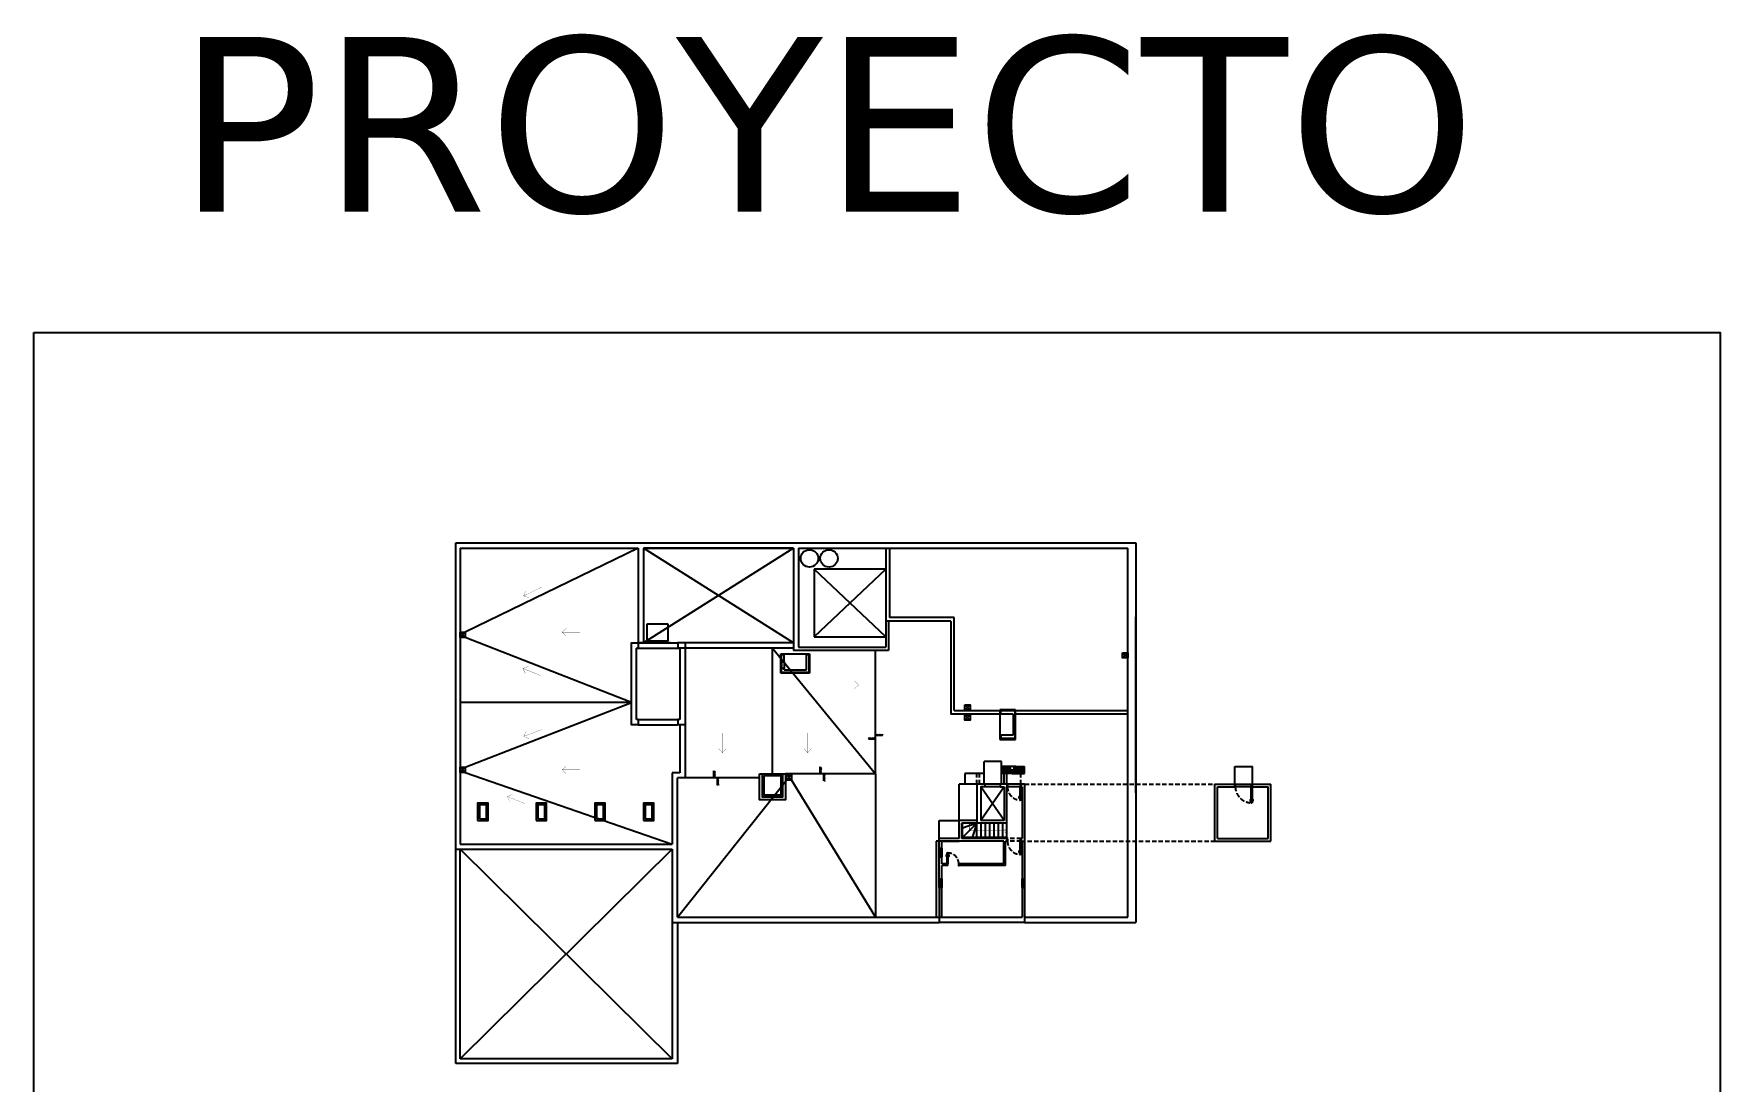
# Model space of a CAD drawing. Header units: millimetres. Extents: x 58411 to 366943, y -302717 to -95300.
# Drawn here: x 270412 to 366943, y -155235 to -95300 of the extents above; entities that cross this region are included whole.
import ezdxf

# ---------------------------------------------------------------- set-up
doc = ezdxf.new("R2010")
doc.units = ezdxf.units.MM
doc.header["$LTSCALE"] = 1000
doc.linetypes.add('HIDDEN', pattern=[0.375, 0.25, -0.125])
for name, color, linetype in [('A-ABER', 7, 'Continuous'), ('A-Des-Rel', 6, 'Continuous'), ('A-Desagues y Pendientes', 240, 'Continuous'), ('A-MURHATCH NUEVOS', 24, 'Continuous'), ('A-Muros', 3, 'Continuous'), ('A-Murvis', 1, 'Continuous'), ('A-Proy', 7, 'HIDDEN'), ('A-Vidrio', 1, 'Continuous'), ('A-vista', 1, 'Continuous')]:
    doc.layers.add(name, color=color, linetype=linetype)
doc.layers.add('P-Ventana', color=6, linetype='Continuous', plot=False)
doc.styles.add('A-50', font='verdana.ttf', dxfattribs={"height": 100})

# ---------------------------------------------------------------- blocks, each defined once
blk = doc.blocks.new('pp')
at = {"layer": 'A-ABER'}
for points in [[(1249840, 84448), (1249840, 84428), (1249880, 84428), (1249880, 84408), (1249940, 84408), (1249940, 84448)], [(1248920, 83508), (1248920, 83468), (1249840, 83468), (1249840, 83508)], [(1249880, 83488), (1249880, 83468), (1249840, 83468), (1249840, 83448), (1249940, 83448), (1249940, 83488)]]:
    blk.add_hatch(color=53, dxfattribs=at).paths.add_polyline_path(points)
at = {"layer": 'A-ABER', "color": 1}
for p, q in [((1248920, 83508), (1249840, 83508)), ((1248920, 83508), (1248920, 83468)), ((1249840, 83468), (1248920, 83468)), ((1249840, 83508), (1249840, 83468))]:
    blk.add_line(p, q, dxfattribs=at)
for points in [[(1249840, 84448), (1249840, 84428), (1249880, 84428), (1249880, 84408), (1249940, 84408), (1249940, 84448)], [(1249840, 83448), (1249840, 83468), (1249880, 83468), (1249880, 83488), (1249940, 83488), (1249940, 83448)]]:
    blk.add_lwpolyline(points, dxfattribs=at)
at = {"layer": 'A-ABER', "color": 24}
for points in [[(1248996, 83508), (1248996, 83518), (1249046, 83518), (1249046, 83508)], [(1248996, 83458), (1248996, 83468), (1249046, 83468), (1249046, 83458)]]:
    blk.add_lwpolyline(points, close=True, dxfattribs=at)
for points in [[(1249016, 83518), (1249016, 83558), (1249116, 83558), (1249116, 83548), (1249026, 83548), (1249026, 83518)], [(1249016, 83458), (1249016, 83418), (1249116, 83418), (1249116, 83428), (1249026, 83428), (1249026, 83458)]]:
    blk.add_lwpolyline(points, dxfattribs=at)
at = {"layer": 'A-ABER', "color": 24, "linetype": 'HIDDEN'}
blk.add_arc((1249871, 83478), 951, 91.83204, 178.16796, dxfattribs=at)
blk = doc.blocks.new('700')
at = {"layer": 'A-ABER'}
for points in [[(67385, -43682), (67385, -43062), (67425, -43062), (67425, -43682)], [(67405, -43722), (67385, -43722), (67385, -43682), (67365, -43682), (67365, -43782), (67405, -43782)], [(68065, -43682), (68045, -43682), (68045, -43722), (68025, -43722), (68025, -43782), (68065, -43782)]]:
    blk.add_hatch(color=53, dxfattribs=at).paths.add_polyline_path(points)
at = {"color": 24, "linetype": 'HIDDEN'}
blk.add_arc((67425, -43682), 620, 0, 90, dxfattribs=at)
at = {"layer": 'A-ABER', "color": 24}
for points in [[(67375, -43162), (67335, -43162), (67335, -43262), (67345, -43262), (67345, -43172), (67375, -43172)], [(67435, -43162), (67475, -43162), (67475, -43262), (67465, -43262), (67465, -43172), (67435, -43172)]]:
    blk.add_lwpolyline(points, dxfattribs=at)
for points in [[(67375, -43142), (67385, -43142), (67385, -43192), (67375, -43192)], [(67425, -43142), (67435, -43142), (67435, -43192), (67425, -43192)]]:
    blk.add_lwpolyline(points, close=True, dxfattribs=at)
at = {"layer": 'A-ABER', "color": 1}
for points in [[(67385, -43682), (67385, -43062), (67425, -43062), (67425, -43682), (67385, -43682)], [(67365, -43682), (67385, -43682), (67385, -43722), (67405, -43722), (67405, -43782), (67365, -43782)], [(68065, -43682), (68045, -43682), (68045, -43722), (68025, -43722), (68025, -43782), (68065, -43782)]]:
    blk.add_lwpolyline(points, dxfattribs=at)
blk = doc.blocks.new('puerta5')
at = {"layer": 'A-ABER'}
for points in [[(40, -40), (20, -40), (20, 0), (0, 0), (0, -100), (40, -100)], [(60, 760), (20, 760), (20, 0), (60, 0)], [(800, 0), (780, 0), (780, -40), (760, -40), (760, -100), (800, -100)]]:
    blk.add_hatch(color=53, dxfattribs=at).paths.add_polyline_path(points)
at = {"layer": 'A-ABER', "color": 24}
for points in [[(10, 660), (-30, 660), (-30, 560), (-20, 560), (-20, 650), (10, 650)], [(70, 660), (110, 660), (110, 560), (100, 560), (100, 650), (70, 650)]]:
    blk.add_lwpolyline(points, dxfattribs=at)
at = {"layer": 'A-ABER', "color": 1}
for points in [[(0, 0), (20, 0), (20, -40), (40, -40), (40, -100), (0, -100)], [(20, 0), (20, 760), (60, 760), (60, 0), (20, 0)], [(800, 0), (780, 0), (780, -40), (760, -40), (760, -100), (800, -100)]]:
    blk.add_lwpolyline(points, dxfattribs=at)
at = {"layer": 'A-ABER', "color": 24}
for points in [[(10, 680), (20, 680), (20, 630), (10, 630)], [(60, 680), (70, 680), (70, 630), (60, 630)]]:
    blk.add_lwpolyline(points, close=True, dxfattribs=at)
at = {"layer": 'A-ABER', "color": 24, "linetype": 'HIDDEN'}
blk.add_arc((40, 20), 740, 358.45184, 88.45184, dxfattribs=at)

msp = doc.modelspace()

# ---------------------------------------------------------------- hatches: boundary and pattern name
at = {"layer": 'P-Ventana'}
h = msp.add_hatch(dxfattribs=at)
h.set_pattern_fill('ANSI31', color=256, scale=14, angle=450, style=0)
h.set_pattern_definition([(135, (432562.13, -546355.805), (-31.4308964, -31.4308964), [])])
h.paths.add_polyline_path([(318190.625, -135585.79), (318190.625, -135671.667), (318581.074, -135671.667), (318581.074, -135585.79)])
h.paths.add_polyline_path([(318996.057, -135458.197), (318996.057, -135383.631), (318581.074, -135383.631), (318581.074, -135458.197)])
h = msp.add_hatch(dxfattribs=at)
h.set_pattern_fill('ANSI31', color=256, scale=14, angle=360, style=0)
h.set_pattern_definition([(45, (-101345.17, -251850.896), (-31.4308964, 31.4308964), [])])
h.paths.add_polyline_path([(309424.845, -137479.39), (309338.968, -137479.39), (309338.968, -137869.838), (309424.845, -137869.838)])
h.paths.add_polyline_path([(309552.438, -138284.821), (309627.004, -138284.821), (309627.004, -137869.838), (309552.438, -137869.838)])
h = msp.add_hatch(dxfattribs=at)
h.set_pattern_fill('ANSI31', color=256, scale=14, angle=360, style=0)
h.set_pattern_definition([(45, (-95267.43, -251618.117), (-31.4308964, 31.4308964), [])])
h.paths.add_polyline_path([(315502.584, -137246.611), (315416.707, -137246.611), (315416.707, -137637.06), (315502.584, -137637.06)])
h.paths.add_polyline_path([(315630.177, -138052.043), (315704.743, -138052.043), (315704.743, -137637.06), (315630.177, -137637.06)])

# ---------------------------------------------------------------- linework, layer by layer
at = {"linetype": 'HIDDEN', "ltscale": 1000}
for p, q in [((313889.927, -130156.193), (305309.927, -124726.193)), ((313889.927, -124726.193), (305309.927, -130156.193)), ((319189.927, -125936.193), (315079.927, -129806.193)), ((319189.927, -129806.193), (315079.927, -125936.193)), ((325812.663, -136935.23), (324812.663, -136935.23)), ((324812.663, -138235.23), (324812.663, -136935.23)), ((325812.663, -138235.23), (325812.663, -136935.23)), ((323712.663, -137635.23), (323712.663, -138235.23)), ((324812.663, -137635.23), (323712.663, -137635.23)), ((326621.894, -137235.23), (325812.663, -137235.23)), ((326912.663, -137635.23), (325812.663, -137635.23)), ((325913.817, -137635.23), (325913.817, -137235.23)), ((325957.663, -138235.23), (325957.663, -137635.23)), ((326014.971, -137635.23), (326014.971, -137235.23)), ((326107.663, -138235.23), (326107.663, -137635.23)), ((326116.125, -137635.23), (326116.125, -137235.23)), ((326217.278, -137635.23), (326217.278, -137235.23)), ((326318.432, -137635.23), (326318.432, -137235.23)), ((324877.663, -138235.23), (323377.663, -138235.23)), ((323377.663, -140325.23), (323377.663, -138235.23)), ((325747.663, -138235.23), (324877.663, -138235.23)), ((326927.663, -138235.23), (326107.663, -138235.23)), ((326927.663, -138385.23), (326107.663, -138385.23)), ((306959.927, -141965.23), (294815.399, -153946.193)), ((294815.399, -141965.23), (306959.927, -153946.193))]:
    msp.add_line(p, q, dxfattribs=at)
for points in [[(305514.831, -129070.896), (306704.831, -129070.896), (306704.831, -130050.896), (305514.831, -130050.896)], [(313174.831, -130780.896), (314804.831, -130780.896), (314804.831, -131890.896), (313174.831, -131890.896)], [(325712.567, -135675.23), (326612.567, -135675.23), (326612.567, -133975.23), (325712.567, -133975.23)]]:
    msp.add_lwpolyline(points, close=True, dxfattribs=at)
for points in [[(313214.831, -131220.896), (313214.831, -131610.896)], [(313364.831, -131220.896), (313364.831, -131610.896)], [(325947.663, -140325.23), (324617.663, -138385.23)], [(325947.663, -138385.23), (324617.663, -140325.23)], [(325727.663, -138385.23), (324877.663, -138385.23)], [(322237.663, -141345.23), (322237.663, -140325.23), (323377.663, -140325.23)], [(322387.663, -141495.23), (322062.567, -141495.23), (322062.567, -145851.193), (322387.663, -145851.193)]]:
    msp.add_lwpolyline(points, dxfattribs=at)
at = {"layer": 'A-Des-Rel', "ltscale": 500}
msp.add_lwpolyline([(270412.428, -112398.674), (366942.703, -112398.674), (366942.703, -252296.398), (270412.428, -252296.398)], close=True, dxfattribs=at)
at = {"layer": 'A-Desagues y Pendientes', "linetype": 'HIDDEN', "ltscale": 500}
for points in [[(305009.927, -124726.193), (295115.399, -129546.193)], [(304619.927, -133565.23), (295115.399, -129846.193)], [(312698.843, -130456.193), (318583.706, -137637.06)], [(295115.399, -137272.131), (295115.399, -137272.131), (304619.927, -133565.23)], [(295115.399, -137572.131), (306959.927, -141665.23)], [(307259.927, -145851.193), (313491.97, -138004.001)], [(313791.97, -138004.001), (318583.706, -145851.193)], [(318583.706, -137637.06), (318583.706, -145851.193)]]:
    msp.add_lwpolyline(points, dxfattribs=at)
at = {"layer": 'A-Desagues y Pendientes', "const_width": 12}
for points in [[(298570.696, -127178.61), (298449.378, -127473.395), (298760.323, -127564.239), (298449.378, -127473.395), (299459.78, -126976.545)], [(300889.719, -129331.165), (300650.772, -129542.164), (300889.719, -129760.896), (300650.772, -129542.164), (301677.858, -129542.164)], [(298552.662, -131898.995), (298409.378, -131614.239), (298712.554, -131500.118), (298409.378, -131614.239), (299454.49, -132033.18)], [(317637.807, -132560.896), (316511.854, -132560.896)], [(317637.807, -132560.896), (317398.86, -132771.894), (317637.807, -132560.896), (317398.86, -132342.164)], [(298600.751, -135222.757), (298449.407, -135503.312), (298749.206, -135626.031), (298449.407, -135503.312), (299506.039, -135114.34)], [(309830.308, -136442.333), (309830.308, -135316.379)], [(314704.831, -136442.333), (314704.831, -135316.379)], [(309830.308, -136442.333), (309619.31, -136203.385), (309830.308, -136442.333), (310049.04, -136203.385)], [(314704.831, -136442.333), (314493.832, -136203.385), (314704.831, -136442.333), (314923.563, -136203.385)], [(300650.772, -137422.131), (300889.719, -137211.133), (300650.772, -137422.131), (300889.719, -137640.863)], [(300650.772, -137422.131), (301677.858, -137422.131)], [(297652.163, -139226.181), (297508.879, -138941.425), (297812.055, -138827.304), (297508.879, -138941.425), (298553.991, -139360.367)]]:
    msp.add_lwpolyline(points, dxfattribs=at)
at = {"layer": 'A-Desagues y Pendientes', "color": 240}
for points in [[(294815.399, -129546.193), (295115.399, -129546.193), (295115.399, -129846.193), (294815.399, -129846.193), (294815.399, -129546.193)], [(332737.663, -130716.185), (333037.663, -130716.185), (333037.663, -131016.185), (332737.663, -131016.185), (332737.663, -130716.185)], [(323712.567, -133700.896), (324012.567, -133700.896), (324012.567, -134000.896), (323712.567, -134000.896), (323712.567, -133700.896)], [(323712.567, -134270.896), (324012.567, -134270.896), (324012.567, -134570.896), (323712.567, -134570.896), (323712.567, -134270.896)], [(294815.399, -137272.131), (295115.399, -137272.131), (295115.399, -137572.131), (294815.399, -137572.131), (294815.399, -137272.131)], [(313491.97, -137704.001), (313791.97, -137704.001), (313791.97, -138004.001), (313491.97, -138004.001), (313491.97, -137704.001)]]:
    msp.add_lwpolyline(points, dxfattribs=at)
at = {"layer": 'A-Desagues y Pendientes'}
for points in [[(294815.399, -129846.193), (295115.399, -129546.193)], [(295115.399, -129846.193), (294815.399, -129546.193)], [(312698.843, -137637.06), (312698.843, -130456.193)], [(332737.663, -131016.185), (333037.663, -130716.185)], [(333037.663, -131016.185), (332737.663, -130716.185)], [(304619.927, -133565.23), (294815.399, -133565.23)], [(323712.567, -134000.896), (324012.567, -133700.896)], [(324012.567, -134000.896), (323712.567, -133700.896)], [(323712.567, -134570.896), (324012.567, -134270.896)], [(324012.567, -134570.896), (323712.567, -134270.896)], [(294815.399, -137572.131), (295115.399, -137272.131)], [(295115.399, -137572.131), (294815.399, -137272.131)], [(313491.97, -138004.001), (313791.97, -137704.001)], [(313791.97, -138004.001), (313491.97, -137704.001)]]:
    msp.add_lwpolyline(points, dxfattribs=at)
at = {"layer": 'A-MURHATCH NUEVOS', "color": 24, "linetype": 'Continuous', "ltscale": 250}
for p, q in [((315079.927, -125936.193), (315079.927, -129806.193)), ((319189.927, -125936.193), (315079.927, -125936.193)), ((315079.927, -129806.193), (319189.927, -129806.193))]:
    msp.add_line(p, q, dxfattribs=at)
at = {"layer": 'A-Muros'}
for p, q in [((305309.927, -124726.193), (313889.927, -124726.193)), ((333487.663, -138735.23), (333487.663, -128668.834)), ((306835.613, -130156.193), (305013.298, -130156.193)), ((307695.237, -130156.193), (307270.924, -130156.193)), ((304919.927, -134545.23), (304919.927, -130456.193)), ((304919.927, -130456.193), (305013.298, -130456.193)), ((305013.298, -130456.193), (304919.927, -130456.193)), ((307270.924, -130456.193), (307395.237, -130456.193)), ((307395.237, -130456.193), (307270.924, -130456.193)), ((307395.237, -130456.193), (307395.237, -134545.23)), ((305013.298, -134545.23), (304919.927, -134545.23)), ((305013.298, -134845.23), (304919.927, -134845.23)), ((307395.237, -134545.23), (307270.924, -134545.23)), ((307395.237, -134845.23), (307270.924, -134845.23)), ((324397.663, -138235.23), (324397.663, -140475.23)), ((324877.663, -138385.23), (324877.663, -138235.23)), ((326127.663, -138235.23), (325727.663, -138235.23)), ((325727.663, -138235.23), (325727.663, -138385.23)), ((325947.663, -138385.23), (325947.663, -140325.23)), ((326107.663, -140475.23), (326107.663, -138385.23)), ((326127.663, -138385.23), (326127.663, -138235.23)), ((327127.663, -138235.23), (326927.663, -138235.23)), ((326927.663, -138235.23), (326927.663, -138385.23)), ((326927.663, -138385.23), (326977.663, -138385.23)), ((326977.663, -138385.23), (326977.663, -141145.23)), ((327127.663, -138235.23), (327127.663, -141145.23)), ((338011.502, -138235.23), (339161.502, -138235.23)), ((338011.502, -141495.23), (338011.502, -138235.23)), ((338161.502, -138385.23), (339161.502, -138385.23)), ((338161.502, -141345.23), (338161.502, -138385.23)), ((339161.502, -138385.23), (339161.502, -138235.23)), ((340161.502, -138235.23), (341211.502, -138235.23)), ((340161.502, -138385.23), (340161.502, -138235.23)), ((340161.502, -138385.23), (341061.502, -138385.23)), ((341061.502, -141345.23), (341061.502, -138385.23)), ((341211.502, -141495.23), (341211.502, -138235.23)), ((324397.663, -140325.23), (323377.663, -140325.23)), ((323377.663, -141345.23), (323377.663, -140325.23)), ((326107.663, -140475.23), (323527.663, -140475.23)), ((323527.663, -141345.23), (323527.663, -140475.23)), ((325947.663, -140325.23), (324617.663, -140325.23)), ((301247.663, -141665.23), (304499.927, -141665.23)), ((323377.663, -141345.23), (322237.663, -141345.23)), ((322237.663, -141895.23), (322237.663, -141345.23)), ((322237.663, -141895.23), (322387.663, -141895.23)), ((325932.807, -141495.23), (322387.663, -141495.23)), ((322387.663, -141495.23), (323377.663, -141495.23)), ((322387.663, -141895.23), (322387.663, -141495.23)), ((326127.663, -141345.23), (323527.663, -141345.23)), ((325932.807, -142795.23), (325932.807, -141495.23)), ((326127.663, -141495.23), (326032.807, -141495.23)), ((326032.807, -142895.23), (326032.807, -141495.23)), ((326127.663, -141495.23), (326127.663, -141345.23)), ((326977.663, -141345.23), (326927.663, -141345.23)), ((326927.663, -141345.23), (326927.663, -141495.23)), ((326927.663, -141495.23), (326977.663, -141495.23)), ((326977.663, -141145.23), (326977.663, -141345.23)), ((326977.663, -141495.23), (326977.663, -143645.23)), ((327127.663, -141145.23), (327127.663, -143645.23)), ((338011.502, -141495.23), (341211.502, -141495.23)), ((338161.502, -141345.23), (341061.502, -141345.23)), ((322237.663, -142395.23), (322387.663, -142395.23)), ((322237.663, -143645.23), (322237.663, -142395.23)), ((322387.663, -142795.23), (322387.663, -142395.23)), ((322677.663, -142795.23), (322387.663, -142795.23)), ((322677.663, -142795.23), (322387.663, -142795.23)), ((322677.663, -142895.23), (322677.663, -142795.23)), ((325932.807, -142795.23), (323377.663, -142795.23)), ((323377.663, -142895.23), (323377.663, -142795.23)), ((322237.663, -143645.23), (322387.663, -143645.23)), ((322677.663, -142895.23), (322387.663, -142895.23)), ((322677.663, -142895.23), (322387.663, -142895.23)), ((322387.663, -143645.23), (322387.663, -142895.23)), ((326032.807, -142895.23), (323377.663, -142895.23)), ((326977.663, -143645.23), (327127.663, -143645.23)), ((322237.663, -144145.23), (322387.663, -144145.23)), ((322387.663, -145851.193), (322387.663, -144145.23)), ((326977.663, -144145.23), (326977.663, -145851.193)), ((326977.663, -144145.23), (327127.663, -144145.23)), ((326977.663, -144445.23), (326977.663, -145545.23)), ((327127.663, -144145.23), (327127.663, -146151.193)), ((327127.663, -144445.23), (327127.663, -145845.23)), ((327127.663, -146151.193), (322237.663, -146151.193)), ((322387.663, -145851.193), (326977.663, -145851.193))]:
    msp.add_line(p, q, dxfattribs=at)
for points in [[(304919.927, -134845.23), (304619.927, -134845.23), (304619.927, -130156.193), (305009.927, -130156.193)], [(305013.298, -130156.193), (305013.298, -130456.193)], [(307270.924, -130156.193), (307270.924, -130456.193)], [(307695.237, -130156.193), (307695.237, -130156.193), (307695.237, -134845.23), (307395.237, -134845.23)], [(333037.663, -136915.23), (333037.663, -132185.23)], [(305013.298, -134545.23), (305013.298, -134845.23)], [(307270.924, -134545.23), (307270.924, -134845.23)], [(324877.663, -138235.23), (324617.663, -138235.23)], [(324877.663, -138385.23), (324617.663, -138385.23), (324617.663, -140325.23)], [(325727.663, -138385.23), (325947.663, -138385.23)], [(326107.663, -138235.23), (326127.663, -138235.23), (326127.663, -138385.23), (326107.663, -138385.23)], [(322237.663, -141895.23), (322387.663, -141895.23)], [(326107.663, -141345.23), (326127.663, -141345.23), (326127.663, -141495.23), (326107.663, -141495.23)], [(322237.663, -142395.23), (322387.663, -142395.23)], [(322237.663, -143645.23), (322387.663, -143645.23)], [(326977.663, -143645.23), (327127.663, -143645.23)], [(322237.663, -144145.23), (322387.663, -144145.23)], [(322237.663, -144145.23), (322237.663, -146151.193)], [(326977.663, -144145.23), (327127.663, -144145.23)]]:
    msp.add_lwpolyline(points, dxfattribs=at)
at = {"layer": 'A-Murvis'}
for p, q in [((294566.531, -124426.193), (333487.663, -124426.193)), ((294566.531, -154226.193), (294566.531, -124426.193)), ((333487.663, -124426.193), (333487.663, -146151.193)), ((294815.399, -124726.193), (305009.927, -124726.193)), ((294815.399, -124726.193), (294815.399, -141665.23)), ((305009.927, -124726.193), (305009.927, -130156.193)), ((313889.927, -124726.193), (305309.927, -124726.193)), ((305309.927, -124726.193), (305309.927, -130156.193)), ((313889.927, -124726.193), (313889.927, -130586.193)), ((314189.927, -124726.193), (319189.927, -124726.193)), ((314189.927, -124726.193), (314189.927, -130406.193)), ((319189.927, -124726.193), (333037.663, -124726.193)), ((319189.927, -124726.193), (319189.927, -130406.193)), ((319389.927, -124726.193), (319389.927, -128706.193)), ((333037.663, -145851.193), (333037.663, -124726.193)), ((319339.927, -128906.193), (319339.927, -130586.193)), ((322907.663, -128906.193), (322907.663, -134225.23)), ((323097.663, -134025.23), (323097.663, -128706.193)), ((313889.927, -130156.193), (307259.927, -130156.193)), ((313889.927, -130456.193), (307259.927, -130456.193)), ((313889.927, -130456.193), (313889.927, -130586.193)), ((319339.927, -130586.193), (313889.927, -130586.193)), ((314189.927, -130406.193), (319189.927, -130406.193)), ((323097.663, -134025.23), (333017.663, -134025.23)), ((326562.567, -134025.23), (325762.567, -134025.23)), ((325762.567, -134225.23), (325762.567, -134025.23)), ((326562.567, -134025.23), (326562.567, -135625.23)), ((325762.567, -134225.23), (322907.663, -134225.23)), ((326462.567, -134225.23), (325762.567, -134225.23)), ((326462.567, -134225.23), (326462.567, -135425.23)), ((333037.663, -134225.23), (326562.567, -134225.23)), ((326462.567, -135425.23), (325762.567, -135425.23)), ((325762.567, -135425.23), (325762.567, -135625.23)), ((326562.567, -135625.23), (325762.567, -135625.23)), ((306959.927, -137592.131), (306959.927, -141665.23)), ((307259.927, -145851.193), (307259.927, -137869.838)), ((339161.502, -138235.23), (339161.502, -137235.23)), ((339161.502, -137235.23), (340161.502, -137235.23)), ((340161.502, -138235.23), (340161.502, -137235.23)), ((339161.502, -138235.23), (340161.502, -138235.23)), ((340161.502, -138385.23), (339161.502, -138385.23)), ((323577.663, -141295.23), (323577.663, -140475.23)), ((326107.663, -141345.23), (326107.663, -140475.23)), ((294815.399, -141665.23), (306959.927, -141665.23)), ((322237.663, -142395.23), (322237.663, -141895.23)), ((322312.663, -142395.23), (322312.663, -141895.23)), ((322312.663, -142395.23), (322312.663, -141895.23)), ((322387.663, -142395.23), (322387.663, -141895.23)), ((322387.663, -142395.23), (322387.663, -141895.23)), ((326107.663, -141295.23), (323577.663, -141295.23)), ((294566.531, -141965.23), (306959.927, -141965.23)), ((306959.927, -141965.23), (306959.927, -145845.23)), ((322237.663, -144145.23), (322237.663, -143645.23)), ((322312.663, -144145.23), (322312.663, -143645.23)), ((322312.663, -144145.23), (322312.663, -143645.23)), ((322387.663, -144145.23), (322387.663, -143645.23)), ((322387.663, -144145.23), (322387.663, -143645.23)), ((326977.663, -144145.23), (326977.663, -143645.23)), ((327052.663, -144145.23), (327052.663, -143645.23)), ((327052.663, -144145.23), (327052.663, -143645.23)), ((327127.663, -144145.23), (327127.663, -143645.23)), ((327127.663, -144145.23), (327127.663, -143645.23)), ((306959.927, -146151.193), (322237.663, -146151.193)), ((307259.927, -145851.193), (322237.663, -145851.193)), ((327127.663, -145851.193), (333037.663, -145851.193)), ((327127.663, -146151.193), (333487.663, -146151.193))]:
    msp.add_line(p, q, dxfattribs=at)
for points in [[(322907.663, -128906.193), (319189.927, -128906.193)], [(323097.663, -128706.193), (319389.927, -128706.193)], [(305013.298, -130156.193), (307270.924, -130156.193)], [(305013.298, -130456.193), (307270.924, -130456.193)], [(314634.831, -130810.896), (314784.831, -130810.896), (314784.831, -131850.896), (313214.831, -131850.896), (313214.831, -131610.896)], [(313214.831, -131220.896), (313214.831, -130810.896), (313364.831, -130810.896)], [(313214.831, -131220.896), (313364.831, -131220.896)], [(313364.831, -131220.896), (313364.831, -130810.896)], [(314634.831, -131700.896), (314634.831, -130810.896)], [(318583.706, -137637.06), (318583.706, -130586.193)], [(313364.831, -131610.896), (313214.831, -131610.896)], [(313364.831, -131700.896), (313364.831, -131610.896)], [(313364.831, -131700.896), (314634.831, -131700.896)], [(305013.298, -134545.23), (307270.924, -134545.23)], [(305013.298, -134845.23), (307259.927, -134845.23)], [(307395.237, -134845.23), (307395.237, -137592.131)], [(307695.237, -134845.23), (307695.237, -137869.838)], [(318996.057, -135458.197), (318581.074, -135458.197), (318581.074, -135671.667), (318190.625, -135671.667)], [(307395.237, -137592.131), (306959.927, -137592.131)], [(307695.237, -137869.838), (307259.927, -137869.838)], [(311948.843, -137869.838), (307695.237, -137869.838)], [(309552.438, -138284.821), (309552.438, -137869.838), (309338.968, -137869.838), (309338.968, -137479.39)], [(318583.706, -137637.06), (313448.843, -137637.06)], [(315630.177, -138052.043), (315630.177, -137637.06), (315416.707, -137637.06), (315416.707, -137246.611)], [(324397.663, -140475.23), (323577.663, -140757.515)], [(324397.663, -140475.23), (323577.663, -141295.23)], [(324397.663, -140475.23), (324115.378, -141295.23)], [(324397.663, -141295.23), (324397.663, -140475.23)], [(324637.663, -141295.23), (324637.663, -140475.23)], [(324887.663, -141295.23), (324887.663, -140475.23)], [(325137.663, -141295.23), (325137.663, -140475.23)], [(325387.663, -141295.23), (325387.663, -140475.23)], [(325637.663, -141295.23), (325637.663, -140475.23)], [(325887.663, -141295.23), (325887.663, -140475.23)]]:
    msp.add_lwpolyline(points, dxfattribs=at)
for points in [[(311948.843, -137637.06), (313448.843, -137637.06), (313448.843, -139137.06), (311948.843, -139137.06)], [(312121.621, -137637.06), (313270.726, -137637.06), (313270.726, -138972.075), (312121.621, -138972.075)], [(312221.621, -137737.06), (313170.726, -137737.06), (313170.726, -138872.075), (312221.621, -138872.075)], [(295820.399, -140315.23), (296420.399, -140315.23), (296420.399, -139315.23), (295820.399, -139315.23)], [(295920.399, -140215.23), (296320.399, -140215.23), (296320.399, -139415.23), (295920.399, -139415.23)], [(299165.399, -140315.23), (299765.399, -140315.23), (299765.399, -139315.23), (299165.399, -139315.23)], [(299265.399, -140215.23), (299665.399, -140215.23), (299665.399, -139415.23), (299265.399, -139415.23)], [(302524.361, -140315.23), (303124.361, -140315.23), (303124.361, -139315.23), (302524.361, -139315.23)], [(302624.361, -140215.23), (303024.361, -140215.23), (303024.361, -139415.23), (302624.361, -139415.23)], [(305304.927, -140320.23), (305904.927, -140320.23), (305904.927, -139320.23), (305304.927, -139320.23)], [(305404.927, -140220.23), (305804.927, -140220.23), (305804.927, -139420.23), (305404.927, -139420.23)]]:
    msp.add_lwpolyline(points, close=True, dxfattribs=at)
at = {"layer": 'A-Murvis', "color": 24, "linetype": 'HIDDEN'}
for points in [[(327127.663, -138235.23), (341211.502, -138235.23)], [(326917.663, -141495.23), (341209.319, -141495.23)]]:
    msp.add_lwpolyline(points, dxfattribs=at)
at = {"layer": 'A-Murvis', "color": 2, "linetype": 'Continuous', "ltscale": 500, "const_width": 20}
for points in [[(323962.663, -140910.23), (323962.663, -140475.23)], [(323962.663, -140910.23), (326107.193, -140910.23)]]:
    msp.add_lwpolyline(points, dxfattribs=at)
at = {"layer": 'A-Murvis', "color": 2, "const_width": 20}
msp.add_lwpolyline([(325979.558, -141016.678), (326107.193, -140910.23), (325979.558, -140803.782)], dxfattribs=at)
at = {"layer": 'A-Murvis', "color": 2}
for points in [[(322312.663, -141932.73), (322312.663, -141895.23), (322387.663, -141895.23), (322387.663, -141932.73)], [(322312.663, -142395.23), (322312.663, -142357.73), (322387.663, -142357.73), (322387.663, -142395.23)], [(322312.663, -142395.23), (322312.663, -142357.73), (322387.663, -142357.73), (322387.663, -142395.23)], [(322312.663, -143682.73), (322312.663, -143645.23), (322387.663, -143645.23), (322387.663, -143682.73)], [(327052.663, -143682.73), (327052.663, -143645.23), (327127.663, -143645.23), (327127.663, -143682.73)], [(322312.663, -144145.23), (322312.663, -144107.73), (322387.663, -144107.73), (322387.663, -144145.23)], [(322312.663, -144145.23), (322312.663, -144107.73), (322387.663, -144107.73), (322387.663, -144145.23)], [(327052.663, -144145.23), (327052.663, -144107.73), (327127.663, -144107.73), (327127.663, -144145.23)], [(327052.663, -144145.23), (327052.663, -144107.73), (327127.663, -144107.73), (327127.663, -144145.23)]]:
    msp.add_lwpolyline(points, close=True, dxfattribs=at)
at = {"layer": 'A-Murvis', "color": 24}
for points in [[(322312.663, -141895.23), (322312.663, -142395.23)], [(322387.663, -141895.23), (322387.663, -142395.23)], [(322312.663, -143645.23), (322312.663, -144145.23)], [(322387.663, -143645.23), (322387.663, -144145.23)], [(327052.663, -143645.23), (327052.663, -144145.23)], [(327127.663, -143645.23), (327127.663, -144145.23)]]:
    msp.add_lwpolyline(points, dxfattribs=at)
at = {"layer": 'A-Murvis', "color": 1}
for points in [[(322365.153, -141957.73), (322346.173, -141957.73), (322346.173, -141932.73), (322365.153, -141932.73)], [(322365.153, -142357.73), (322346.173, -142357.73), (322346.173, -142332.73), (322365.153, -142332.73)], [(322365.153, -142357.73), (322346.173, -142357.73), (322346.173, -142332.73), (322365.153, -142332.73)], [(322365.153, -143707.73), (322346.173, -143707.73), (322346.173, -143682.73), (322365.153, -143682.73)], [(327105.153, -143707.73), (327086.173, -143707.73), (327086.173, -143682.73), (327105.153, -143682.73)], [(322365.153, -144107.73), (322346.173, -144107.73), (322346.173, -144082.73), (322365.153, -144082.73)], [(322365.153, -144107.73), (322346.173, -144107.73), (322346.173, -144082.73), (322365.153, -144082.73)], [(327105.153, -144107.73), (327086.173, -144107.73), (327086.173, -144082.73), (327105.153, -144082.73)], [(327105.153, -144107.73), (327086.173, -144107.73), (327086.173, -144082.73), (327105.153, -144082.73)]]:
    msp.add_lwpolyline(points, close=True, dxfattribs=at)
at = {"layer": 'A-Murvis'}
for centre in [(314812.033, -125320.049), (315930.327, -125320.049)]:
    msp.add_circle(centre, 500, dxfattribs=at)
at = {"layer": 'A-Proy'}
for p, q in [((324397.663, -138235.23), (324397.663, -137635.23)), ((324547.663, -138235.23), (324547.663, -137635.23)), ((326419.586, -137635.23), (326419.586, -137235.23)), ((326520.74, -137435.23), (326520.74, -137235.23)), ((326912.663, -138235.23), (326912.663, -137635.23)), ((326127.663, -141345.23), (326107.663, -141345.23)), ((326127.663, -141495.23), (326107.663, -141495.23)), ((326927.663, -141345.23), (326127.663, -141345.23)), ((326927.663, -141495.23), (326127.663, -141495.23))]:
    msp.add_line(p, q, dxfattribs=at)
at = {"layer": 'A-Vidrio', "color": 7}
for points in [[(322352.663, -141957.73), (322352.663, -142332.73)], [(322352.663, -141957.73), (322352.663, -142332.73)], [(322357.663, -142332.73), (322357.663, -141957.73)], [(322357.663, -142332.73), (322357.663, -141957.73)], [(322352.663, -143707.73), (322352.663, -144082.73)], [(322352.663, -143707.73), (322352.663, -144082.73)], [(322357.663, -144082.73), (322357.663, -143707.73)], [(322357.663, -144082.73), (322357.663, -143707.73)], [(327092.663, -143707.73), (327092.663, -144082.73)], [(327092.663, -143707.73), (327092.663, -144082.73)], [(327097.663, -144082.73), (327097.663, -143707.73)], [(327097.663, -144082.73), (327097.663, -143707.73)]]:
    msp.add_lwpolyline(points, dxfattribs=at)
at = {"layer": 'A-vista'}
for p, q in [((326621.894, -137235.23), (326419.586, -137635.23)), ((326419.586, -137635.23), (327127.663, -137635.23)), ((326520.74, -137435.23), (326621.894, -137635.23)), ((326520.74, -137435.23), (326520.74, -137635.23)), ((326621.894, -137235.23), (327127.663, -137235.23)), ((326621.894, -137635.23), (326621.894, -137235.23)), ((326723.048, -137635.23), (326723.048, -137235.23)), ((326824.201, -137635.23), (326824.201, -137235.23)), ((326925.355, -137635.23), (326925.355, -137235.23)), ((327026.509, -137635.23), (327026.509, -137235.23)), ((327127.663, -137635.23), (327127.663, -137235.23)), ((294815.399, -153946.193), (294815.399, -141965.23)), ((306959.927, -145845.23), (306959.927, -153946.193)), ((307259.927, -146151.193), (307259.927, -154226.193)), ((327127.663, -145851.193), (330032.393, -145851.193)), ((307259.927, -154226.193), (294566.531, -154226.193)), ((306959.927, -153946.193), (294815.399, -153946.193))]:
    msp.add_line(p, q, dxfattribs=at)

# ---------------------------------------------------------------- block references
at = {"layer": 'A-ABER', "rotation": 180}
for p in [(326927.663, -138385.23), (326927.663, -141495.23)]:
    msp.add_blockref('puerta5', p, dxfattribs=at)
at = {"layer": 'A-ABER'}
msp.add_blockref('700', (255312.673, -99112.942), dxfattribs=at)
at = {"layer": 'A-Murvis', "rotation": 90}
msp.add_blockref('pp', (423609.427, -1388225.676), dxfattribs=at)

# ---------------------------------------------------------------- texts
at = {"layer": 'A-Des-Rel', "ltscale": 500, "insert": (278583.825, -95480.969), "char_height": 10000, "width": 9024305.32174, "attachment_point": 1, "style": 'A-50'}
msp.add_mtext('PROYECTO', dxfattribs=at)

doc.saveas('drawing.dxf')
